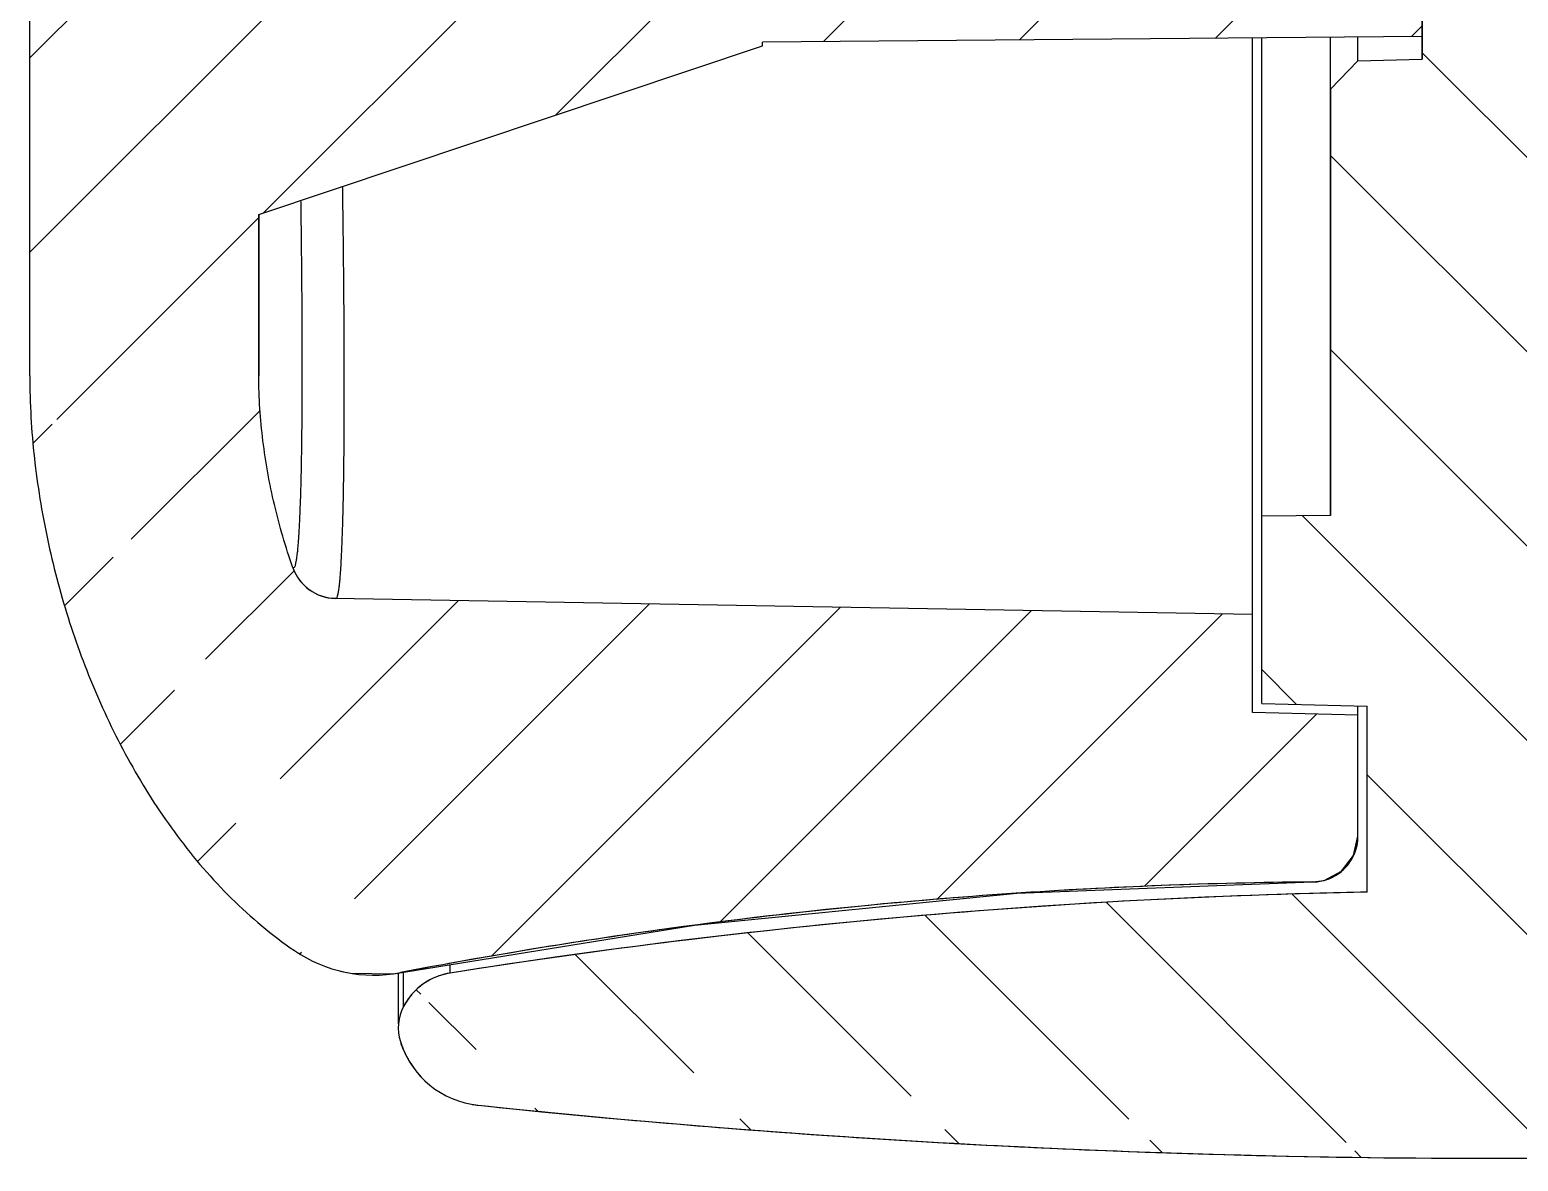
# Model space of a CAD drawing. Header units: millimetres. Extents: x 2741 to 3169, y 1046 to 1343.
# Drawn here: x 2886.44 to 2902.69, y 1160.16 to 1172.52 of the extents above; entities that cross this region are included whole.
import ezdxf

# ---------------------------------------------------------------- set-up
doc = ezdxf.new("R2010")
doc.units = ezdxf.units.MM

msp = doc.modelspace()

# ---------------------------------------------------------------- hatches: boundary and pattern name
at = {"linetype": 'Continuous'}
h = msp.add_hatch(dxfattribs=at)
h.set_pattern_fill('A', color=2, scale=1.5, angle=-45, style=0, pattern_type=0)
h.set_pattern_definition([(315, (2424.193408006936, 996.3432169363153), (1.0606601718, 1.0606601718), [])])
edge = h.paths.add_edge_path()
edge.add_arc((2902.437962071936, 1090.103004821915), 73.010627407, 91.0987279519, 98.990471674)
edge.add_line((2901.037965399536, 1163.100208355215), (2901.037965399536, 1165.130992855915))
edge.add_line((2899.887965399537, 1165.161107228015), (2901.037965399537, 1165.130992855915))
edge.add_line((2899.887965399537, 1165.161107228015), (2899.887965399537, 1167.206233679615))
edge.add_line((2900.637965399537, 1167.212778830215), (2899.887965399537, 1167.206233679615))
edge.add_line((2900.637965399537, 1171.869238992815), (2900.637965399537, 1167.212778830215))
edge.add_line((2900.637965399537, 1171.869238992815), (2900.937862597037, 1172.177092077315))
edge.add_line((2900.937862597037, 1172.177092077315), (2901.637965399537, 1172.195424914416))
edge.add_line((2901.637965399537, 1173.157023771515), (2901.637965399537, 1172.195424914416))
edge.add_line((2901.637965399537, 1173.157023771515), (2903.837965399537, 1173.195424914416))
edge.add_line((2903.837965399537, 1166.211905090215), (2903.837965399537, 1173.195424914416))
edge.add_line((2902.837965399537, 1166.194450008015), (2903.837965399537, 1166.211905090215))
edge.add_line((2902.837965399537, 1165.042404435915), (2902.837965399537, 1166.194450008015))
edge.add_line((2903.837965399537, 1165.016218488215), (2902.837965399537, 1165.042404435915))
edge.add_line((2903.837965399537, 1163.100208225715), (2903.837965399537, 1165.016218488215))
edge.add_arc((2902.437961944237, 1090.103003959315), 73.01062827, 81.009523217, 88.90126673719999)
edge.add_arc((2913.737965332037, 1161.525247634115), 0.7000000373, 27.6804318122, 81.0095208338)
edge.add_arc((2913.915078294437, 1161.618156884115), 0.4999993675, 342.5977328361, 387.68043035)
edge.add_arc((2913.437965270236, 1161.767695535715), 1.0000000743, 275.9748459524001, 342.5977459795)
edge.add_arc((2902.437965419836, 1266.869634729315), 106.6760031575, 269.9999999891, 275.9748408434)
edge.add_arc((2902.437968871737, 1266.869635037215), 106.6760034403, 264.0251572717, 270.0000003237)
edge.add_arc((2891.437965530037, 1161.767695876115), 1.0000000753, 197.3846588673, 264.0251521201)
edge.add_arc((2890.960839743736, 1161.618315436315), 0.4999823211, 152.2812083308, 197.3848154401)
edge.add_arc((2891.137965491237, 1161.525246853615), 0.7000000653, 98.9904755996, 152.2811092378)
edge = h.paths.add_edge_path()
edge.add_line((2903.837965399537, 1176.195424914415), (2903.837965399537, 1178.389568706615))
edge.add_line((2901.637965399537, 1176.233826057215), (2903.837965399537, 1176.195424914415))
edge.add_line((2901.637965399537, 1177.195424914415), (2901.637965399537, 1176.233826057215))
edge.add_line((2900.937862597037, 1177.213757751515), (2901.637965399537, 1177.195424914416))
edge.add_line((2900.637965399537, 1177.521610836015), (2900.937862597037, 1177.213757751515))
edge.add_line((2900.637965399537, 1178.445424914415), (2900.637965399537, 1177.521610836015))
edge.add_line((2900.637965399537, 1178.445424914415), (2903.837965399537, 1178.389568706615))
edge = h.paths.add_edge_path()
edge.add_line((2903.837965399537, 1316.288849585815), (2903.837965399537, 1314.372841334015))
edge.add_line((2902.837965399537, 1314.346655412415), (2903.837965399537, 1314.372841334015))
edge.add_line((2902.837965399537, 1314.346655412415), (2902.837965399537, 1313.194610985515))
edge.add_line((2903.837965399537, 1313.177155920615), (2902.837965399537, 1313.194610985515))
edge.add_line((2903.837965399537, 1313.177155920615), (2903.837965399537, 1312.204209144315))
edge.add_line((2901.037965399536, 1312.179773914415), (2903.837965399537, 1312.204209144315))
edge.add_line((2901.037965399536, 1313.435266712615), (2901.037965399536, 1312.179773914415))
edge.add_line((2901.037965399536, 1313.435266712615), (2899.887965399536, 1313.475425597615))
edge.add_line((2899.887965399537, 1314.228009959815), (2899.887965399537, 1313.475425597615))
edge.add_line((2901.037965399536, 1314.258123769615), (2899.887965399536, 1314.228009959815))
edge.add_line((2901.037965399536, 1316.288849585815), (2901.037965399536, 1314.258123769615))
edge.add_spline(control_points=[(2891.028576185637, 1317.172409835615), (2894.342099532137, 1316.648163938315), (2897.683843662837, 1316.353177679315), (2901.037965399536, 1316.288849585815)], knot_values=[0, 0, 0, 0, 1, 1, 1, 1], weights=[1, 0.9984196697, 0.9984196697, 1], degree=3, periodic=0)
edge.add_spline(control_points=[(2890.518071643637, 1317.538645703515), (2890.622779733036, 1317.339029944316), (2890.805934264236, 1317.207634917615), (2891.028576193937, 1317.172409834115)], knot_values=[0, 0, 0, 0, 1, 1, 1, 1], weights=[1, 0.9290962243, 0.9290962243, 1], degree=3, periodic=0)
edge.add_spline(control_points=[(2890.483740396337, 1317.920450663315), (2890.443471274536, 1317.791974811215), (2890.455529134136, 1317.657876881415), (2890.518071656337, 1317.538645678915)], knot_values=[0, 0, 0, 0, 1, 1, 1, 1], weights=[1, 0.9490700442, 0.9490700442, 1], degree=3, periodic=0)
edge.add_spline(control_points=[(2891.333873649236, 1318.615928671915), (2890.924948578936, 1318.573130452815), (2890.606713679837, 1318.312788466915), (2890.483740388836, 1317.920450640115)], knot_values=[0, 0, 0, 0, 1, 1, 1, 1], weights=[1, 0.8904672437000001, 0.8904672437000001, 1], degree=3, periodic=0)
edge.add_spline(control_points=[(2902.437965399537, 1319.195424914415), (2898.728203441136, 1319.195424914414), (2895.023483045635, 1319.002084333315), (2891.333873636437, 1318.615928670615)], knot_values=[0, 0, 0, 0, 1, 1, 1, 1], weights=[1, 0.9990940006, 0.9990940006, 1], degree=3, periodic=0)
edge.add_spline(control_points=[(2913.542057162636, 1318.615928670615), (2909.852447753436, 1319.002084333315), (2906.147727357936, 1319.195424914414), (2902.437965399537, 1319.195424914415)], knot_values=[0, 0, 0, 0, 1, 1, 1, 1], weights=[1, 0.9990940006, 0.9990940006, 1], degree=3, periodic=0)
edge.add_spline(control_points=[(2914.392190408337, 1317.920450646215), (2914.269217116536, 1318.312788466615), (2913.950982222235, 1318.573130449115), (2913.542057158137, 1318.615928671115)], knot_values=[0, 0, 0, 0, 1, 1, 1, 1], weights=[1, 0.8904672464, 0.8904672464, 1], degree=3, periodic=0)
edge.add_spline(control_points=[(2914.357859142737, 1317.538645679115), (2914.420401665036, 1317.657876881615), (2914.432459524736, 1317.791974811315), (2914.392190403037, 1317.920450663415)], knot_values=[0, 0, 0, 0, 1, 1, 1, 1], weights=[1, 0.9490700442, 0.9490700442, 1], degree=3, periodic=0)
edge.add_spline(control_points=[(2913.847354588137, 1317.172409831415), (2914.069996520736, 1317.207634909815), (2914.253151056337, 1317.339029933915), (2914.357859150037, 1317.538645693315)], knot_values=[0, 0, 0, 0, 1, 1, 1, 1], weights=[1, 0.9290962231000001, 0.9290962231000001, 1], degree=3, periodic=0)
edge.add_spline(control_points=[(2903.837965399537, 1316.288849585815), (2907.192087136837, 1316.353177679315), (2910.533831268036, 1316.648163938415), (2913.847354615037, 1317.172409835815)], knot_values=[0, 0, 0, 0, 1, 1, 1, 1], weights=[1, 0.9984196697, 0.9984196697, 1], degree=3, periodic=0)
h = msp.add_hatch(dxfattribs=at)
h.set_pattern_fill('DEFAULT__4', color=2, scale=1.5, angle=45, style=0, pattern_type=0)
h.set_pattern_definition([(45, (2422.072087663337, 996.3432169363153), (-1.0606601718, 1.0606601718), [])])
edge = h.paths.add_edge_path()
edge.add_line((2900.937965399537, 1163.711411197515), (2900.937965399537, 1165.033575306215))
edge.add_arc((2900.437965914236, 1163.711411692515), 0.4999994853, 270.5125514008, 359.9999432674001)
edge.add_arc((2900.943359383737, 1107.613083427215), 55.60059446819999, 90.5161999461, 100.842686784)
edge.add_arc((2890.195258453236, 1163.728938192615), 1.5353050246, 235.6138612951, 280.8461168296)
edge.add_spline(control_points=[(2886.437965399537, 1168.736681877015), (2886.437965399537, 1168.434730315715), (2886.473437721537, 1167.836677841115), (2886.616909978137, 1166.954837014215), (2886.843040093636, 1166.095031662815), (2887.150818234837, 1165.260474274115), (2887.546571997237, 1164.455073783715), (2888.032720263036, 1163.701007330115), (2888.624497826636, 1163.013190652115), (2889.080561887937, 1162.631379139115), (2889.328168263937, 1162.461927474915)], knot_values=[0, 0, 0, 0, 0.125, 0.25, 0.375, 0.5, 0.625, 0.75, 0.875, 1, 1, 1, 1], degree=3, periodic=0)
edge.add_line((2886.437965399537, 1168.736681877015), (2886.437965399537, 1179.248855273015))
edge.add_spline(control_points=[(2886.503976200637, 1182.715424181915), (2886.503976200637, 1182.501706115615), (2886.499084417937, 1182.097161915615), (2886.484898322837, 1181.569207876415), (2886.469829578637, 1181.089500357215), (2886.456482156736, 1180.634977829515), (2886.445940324937, 1180.177268546815), (2886.439373840336, 1179.713474369215), (2886.437965399537, 1179.403986129615), (2886.437965399537, 1179.248855273015)], knot_values=[0, 0, 0, 0, 0.1428571429, 0.2857142857, 0.4285714286, 0.5714285714, 0.7142857143000001, 0.8571428570999999, 1, 1, 1, 1], degree=3, periodic=0)
edge.add_line((2886.503976200637, 1186.225424914415), (2886.503976200637, 1182.715424181915))
edge.add_line((2889.976177941136, 1186.225424914415), (2886.503976200636, 1186.225424914415))
edge.add_line((2889.976177941136, 1182.715424181915), (2889.976177941136, 1186.225424914415))
edge.add_spline(control_points=[(2889.187875223937, 1179.665396958715), (2889.316766548036, 1179.836585572315), (2889.532654385237, 1180.204070382115), (2889.759248799136, 1180.829721176615), (2889.893432891136, 1181.465625937915), (2889.963049295337, 1182.104748154315), (2889.976177941136, 1182.513649760715), (2889.976177941136, 1182.715424181915)], knot_values=[0, 0, 0, 0, 0.2, 0.4, 0.6, 0.8, 1, 1, 1, 1], degree=3, periodic=0)
edge.add_spline(control_points=[(2888.952342512836, 1178.884355496415), (2888.959064505436, 1178.963285294415), (2888.977574586437, 1179.114709720615), (2889.024002032237, 1179.325260986315), (2889.090334875837, 1179.510099556115), (2889.151564729736, 1179.617236207315), (2889.187843758336, 1179.665420649915)], knot_values=[0, 0, 0, 0, 0.25, 0.5, 0.75, 1, 1, 1, 1], degree=3, periodic=0)
edge.add_line((2888.952342512836, 1178.884355496415), (2894.437965399537, 1177.048891754015))
edge.add_line((2894.437965399537, 1177.008258362515), (2894.437965399537, 1177.048891754015))
edge.add_line((2901.637965399537, 1176.945424914415), (2894.437965399537, 1177.008258362515))
edge.add_line((2901.637965399537, 1175.695424914415), (2901.637965399537, 1176.945424914415))
edge.add_line((2888.437965399537, 1175.580230259515), (2901.637965399536, 1175.695424914415))
edge.add_line((2888.437965399537, 1173.810619569215), (2888.437965399537, 1175.580230259515))
edge.add_line((2888.437965399537, 1173.810619569215), (2901.637965399536, 1173.695424914415))
edge.add_line((2901.637965399537, 1172.445424914415), (2901.637965399537, 1173.695424914415))
edge.add_line((2901.637965399537, 1172.445424914415), (2894.437965399537, 1172.382591466315))
edge.add_line((2894.437965399537, 1172.341958074815), (2894.437965399537, 1172.382591466315))
edge.add_line((2888.937965399537, 1170.501683817515), (2894.437965399537, 1172.341958074815))
edge.add_line((2888.937965399537, 1168.736681877015), (2888.937965399537, 1170.501683817515))
edge.add_spline(control_points=[(2889.310715272136, 1166.642518500715), (2889.270234197037, 1166.757530829515), (2889.196375752736, 1166.987721192415), (2889.105764799936, 1167.331507141315), (2889.033978880536, 1167.678113110115), (2888.980570228737, 1168.028700665515), (2888.946453762836, 1168.382239172315), (2888.937965399537, 1168.618374859715), (2888.937965399537, 1168.736681877015)], knot_values=[0, 0, 0, 0, 0.1666666667, 0.3333333333, 0.5, 0.6666666667, 0.8333333333, 1, 1, 1, 1], degree=3, periodic=0)
edge.add_arc((2889.782387639837, 1166.808545916115), 0.500039914, 199.3919325354, 269.0009164795999)
edge.add_line((2899.787965399536, 1166.133779188115), (2889.773668737436, 1166.308582032315))
edge.add_line((2899.787965399536, 1165.063689688415), (2899.787965399536, 1166.133779188115))
edge.add_line((2900.937965399537, 1165.033575306215), (2899.787965399536, 1165.063689688415))
edge = h.paths.add_edge_path()
edge.add_line((2886.753627706137, 1186.225424914415), (2886.503976200637, 1186.225424914415))
edge.add_line((2887.096186670637, 1186.225424914415), (2886.753627706137, 1186.225424914415))
edge.add_line((2887.096186670637, 1186.225424914415), (2887.548432590836, 1186.225424914415))
edge.add_line((2887.737965399537, 1186.225424914415), (2887.548432590836, 1186.225424914415))
edge.add_line((2890.237965399537, 1186.225424914415), (2887.737965399537, 1186.225424914415))
edge.add_line((2890.237965399537, 1186.225424914415), (2889.976177941136, 1186.225424914415))
edge.add_line((2889.976177941136, 1186.225424914415), (2886.503976200636, 1186.225424914415))
edge = h.paths.add_edge_path()
edge.add_line((2900.937965399537, 1315.677662498915), (2900.937965399537, 1314.355539456715))
edge.add_line((2899.787965399536, 1314.325425646915), (2900.937965399537, 1314.355539456715))
edge.add_line((2899.787965399536, 1314.325425646915), (2899.787965399536, 1313.255352322215))
edge.add_line((2889.770049073236, 1313.080488942315), (2899.787965399536, 1313.255352322215))
edge.add_spline(control_points=[(2889.307097081336, 1312.746455661615), (2889.378785981032, 1312.950289378515), (2889.554009442435, 1313.076718097715), (2889.770049399837, 1313.080488948115)], knot_values=[0, 0, 0, 0, 1, 1, 1, 1], weights=[1, 0.8806893679000001, 0.8806893679000001, 1], degree=3, periodic=0)
edge.add_spline(control_points=[(2888.937965399537, 1310.675426078715), (2888.937965437236, 1311.089976692115), (2889.019191732237, 1311.804906376715), (2889.226376429036, 1312.516941778215), (2889.307097032537, 1312.746455523115)], knot_values=[0, 0, 0, 0, 0.6676691881, 1, 1, 1, 1], degree=3, periodic=0)
edge.add_line((2888.937965399537, 1310.675425646915), (2888.937965399537, 1302.675425646915))
edge.add_spline(control_points=[(2889.187966701137, 1301.922802755915), (2889.161810333536, 1301.942996591115), (2889.114763594737, 1301.988545698315), (2889.039736494837, 1302.096734941415), (2888.977958898837, 1302.257350696915), (2888.943059574537, 1302.469365169315), (2888.937965408937, 1302.609337291015), (2888.937965399537, 1302.675425283115)], knot_values=[0, 0, 0, 0, 0.1250018717, 0.2500016698, 0.5000012661, 0.7500008624, 1, 1, 1, 1], degree=3, periodic=0)
edge.add_spline(control_points=[(2890.237965399537, 1299.785632733515), (2890.237965399539, 1300.637557377116), (2889.862301942438, 1301.402183145316), (2889.187965399537, 1301.922803760915)], knot_values=[0, 0, 0, 0, 1, 1, 1, 1], weights=[1, 0.9316849786, 0.9316849786, 1], degree=3, periodic=0)
edge.add_line((2890.237965399537, 1299.785632733515), (2890.237965399537, 1186.225424914415))
edge.add_line((2890.237965399537, 1186.225424914415), (2887.737965399537, 1186.225424914415))
edge.add_line((2887.737965399537, 1299.785632733515), (2887.737965399537, 1186.225424914415))
edge.add_spline(control_points=[(2887.737965399537, 1299.785632733515), (2887.737965399536, 1299.897982818916), (2887.660628704234, 1299.979478691315), (2887.548432590836, 1299.985358640515)], knot_values=[0, 0, 0, 0, 1, 1, 1, 1], weights=[1, 0.8169162473, 0.8169162473, 1], degree=3, periodic=0)
edge.add_line((2887.096186670637, 1300.009059844915), (2887.548432590836, 1299.985358640515))
edge.add_spline(control_points=[(2886.753627176637, 1300.196788832615), (2886.834693525835, 1300.083359565716), (2886.956957752435, 1300.016356502515), (2887.096186737537, 1300.009059841315)], knot_values=[0, 0, 0, 0, 1, 1, 1, 1], weights=[1, 0.9339323818, 0.9339323818, 1], degree=3, periodic=0)
edge.add_spline(control_points=[(2886.437965399537, 1302.175425647015), (2886.437965399537, 1301.183891883015), (2886.510093973537, 1300.537558183715), (2886.753617356937, 1300.196802572915)], knot_values=[0, 0, 0, 0, 1, 1, 1, 1], degree=3, periodic=0)
edge.add_line((2886.437965399537, 1310.675425646915), (2886.437965399537, 1302.175425646915))
edge.add_spline(control_points=[(2889.331324318136, 1316.929499995915), (2887.459349979636, 1315.655898148115), (2886.437964814736, 1312.932648859215), (2886.437965399537, 1310.675423708215)], knot_values=[0, 0, 0, 0, 1, 1, 1, 1], degree=3, periodic=0)
edge.add_spline(control_points=[(2890.483830900037, 1317.168000391415), (2890.077857946037, 1317.245779804415), (2889.673077915037, 1317.162013445015), (2889.331318666237, 1316.929496150415)], knot_values=[0, 0, 0, 0, 1, 1, 1, 1], weights=[1, 0.9490852195999999, 0.9490852195999999, 1], degree=3, periodic=0)
edge.add_arc((2900.943353630937, 1371.779515483315), 55.6041293103, 259.1576722178, 269.4838383883)
edge.add_spline(control_points=[(2900.937965399537, 1315.677661563915), (2900.937965943337, 1315.968482391515), (2900.733246413336, 1316.175041506015), (2900.442437217137, 1316.177642501415)], knot_values=[0, 0, 0, 0, 1, 1, 1, 1], weights=[1, 0.806840758, 0.806840758, 1], degree=3, periodic=0)

# ---------------------------------------------------------------- linework, layer by layer
at = {"color": 7, "linetype": 'Continuous'}
for p, q in [((2886.437965399537, 1168.736681877015), (2886.437965399537, 1182.715424181915)), ((2886.437965399537, 1168.736681877015), (2886.437965399537, 1179.248855273015)), ((2901.637965399537, 1172.195424914415), (2901.637965399537, 1173.695424914415)), ((2901.637965399537, 1172.445424914415), (2901.637965399537, 1173.695424914415)), ((2901.637965399537, 1173.157023771515), (2901.637965399537, 1172.195424914415)), ((2901.637965399537, 1172.445424914415), (2894.437965399537, 1172.382591466315)), ((2901.637965399537, 1172.445424914415), (2894.437965399537, 1172.382591466315)), ((2900.937862597037, 1172.177092077315), (2900.937862597037, 1172.439315209815)), ((2888.937965399537, 1170.501683817515), (2894.437965399537, 1172.341958074815)), ((2888.937965399537, 1170.501683817515), (2894.437965399537, 1172.341958074815)), ((2894.437965399537, 1172.341958074815), (2894.437965399537, 1172.382591466315)), ((2894.437965399537, 1172.341958074815), (2894.437965399537, 1172.382591466315)), ((2899.787965399536, 1165.062211604915), (2899.787965399536, 1172.429280209015)), ((2899.887965399537, 1165.159670648915), (2899.887965399537, 1172.430152895715)), ((2900.637965399537, 1167.212778830215), (2900.637965399537, 1172.436698046615)), ((2900.637965399537, 1171.869238992815), (2900.937862597037, 1172.177092077315)), ((2900.637965399537, 1171.869238992815), (2900.937862597037, 1172.177092077315)), ((2900.937862597037, 1172.177092077315), (2901.637965399537, 1172.195424914415)), ((2900.937862597037, 1172.177092077315), (2901.637965399537, 1172.195424914415)), ((2900.637965399537, 1171.869238992815), (2900.637965399537, 1167.212778830215)), ((2888.937965399537, 1170.501683817515), (2888.937965399537, 1168.736681877015)), ((2888.937965399537, 1168.736681877015), (2888.937965399537, 1170.501683817515)), ((2900.637965399537, 1167.212778830215), (2899.887965399537, 1167.206233679615)), ((2900.637965399537, 1167.212778830215), (2899.887965399537, 1167.206233679615)), ((2899.887965399537, 1165.161107228015), (2899.887965399537, 1167.206233679615)), ((2889.774499739737, 1166.308534742015), (2889.732246841237, 1166.311067278215)), ((2899.787965399536, 1166.133779188115), (2889.773668737437, 1166.308582032315)), ((2899.787965399536, 1166.133779188115), (2889.773668737437, 1166.308582032315)), ((2899.787965399536, 1165.063689688415), (2899.787965399536, 1166.133779188115)), ((2899.887965399537, 1165.161107228015), (2901.037965399536, 1165.130992855915)), ((2899.887965399537, 1165.161107228015), (2901.037965399536, 1165.130992855915)), ((2900.937965399537, 1163.711341976415), (2900.937965399537, 1165.133581981615)), ((2901.037965399536, 1163.099269407815), (2901.037965399536, 1165.130992855915)), ((2901.037965399536, 1163.100208355215), (2901.037965399536, 1165.130992855915)), ((2900.937965399537, 1165.033575306215), (2899.787965399536, 1165.063689688415)), ((2900.937965399537, 1165.033575306215), (2899.787965399536, 1165.063689688415)), ((2900.937965399537, 1163.711411197515), (2900.937965399537, 1165.033575306215)), ((2900.891307249637, 1163.500487315515), (2900.937965399537, 1163.711392235715)), ((2900.760040453137, 1163.328943893615), (2900.891307249637, 1163.500487315515)), ((2897.215864759336, 1163.088585587615), (2900.442438834937, 1163.211398062515)), ((2900.418362284537, 1163.211200730315), (2900.442438801536, 1163.211421386115)), ((2900.442438694737, 1163.211413827915), (2900.568663659637, 1163.228778009515)), ((2900.568663659637, 1163.228778009515), (2900.760040453137, 1163.328943893615)), ((2893.696553988837, 1162.739384856715), (2897.215864759336, 1163.088585587615)), ((2890.408623444137, 1162.208516019615), (2893.696553988837, 1162.739384856715)), ((2890.460852374436, 1162.218165629615), (2890.460853000237, 1162.013798027215)), ((2890.484159696837, 1162.221059690315), (2890.484265566937, 1162.221059417715)), ((2891.028576017236, 1162.216624580915), (2891.028576260237, 1162.308473691315)), ((2890.460853000237, 1162.013798027215), (2890.460844832637, 1161.663530431615)), ((2890.518297211936, 1161.850840642015), (2890.518192897637, 1161.850618325615)), ((2890.483645094636, 1161.468910573015), (2890.483691278137, 1161.468739644915))]:
    msp.add_line(p, q, dxfattribs=at)
msp.add_lwpolyline([(2889.827976432737, 1162.238211713715), (2889.940374674037, 1162.214937743315), (2890.408623444137, 1162.208516019615)], dxfattribs=at)
for centre, radius, start, end in [((2889.782373943337, 1166.808533745515), 0.5000229535, 199.3911381657011, 251.6713209114883), ((2889.782387639837, 1166.808545916115), 0.500039914, 199.3919325353953, 269.0009164796128), ((2889.782832751237, 1166.810926573215), 0.5024387689, 251.7074627196065, 264.2213237245987), ((2889.775041449237, 1166.322835961415), 0.01432093, 267.8816339674032, 271.0378342111921), ((2900.437965914236, 1163.711411692515), 0.4999994853, 270.5125514008025, 359.9999432674001), ((2900.434611055637, 1163.712071988615), 0.5033547777, 337.7990667508022, 359.9247835538011), ((2900.439839054737, 1163.710545150315), 0.4979377513, 328.2379124173034, 337.7344243221016), ((2900.436998981736, 1163.712762116715), 0.501644796, 303.1501586028981, 312.4629712771945), ((2900.438691588136, 1163.710767230215), 0.4990304488, 312.4742363821028, 328.2855829666027), ((2900.943359383737, 1107.613083427215), 55.60059446819999, 90.51619994609696, 100.8426867839943), ((2900.941563902837, 1107.691402725115), 55.5222631966, 90.53992194318974, 93.90268551499075), ((2900.437298662137, 1163.714776032815), 0.5033700632, 270.5850722668093, 288.5810284111021), ((2900.439508162136, 1163.708529474815), 0.4967450772, 288.569045469111, 292.7206531098015), ((2900.438663766937, 1163.709932113115), 0.4983650636, 292.7479137695881, 303.1678314174935), ((2902.437962071936, 1090.103004821915), 73.010627407, 91.09872795189305, 98.99047167399594), ((2902.437928214737, 1090.103279948915), 73.0103503692, 91.56055292948984, 98.99047917080324), ((2900.951070781337, 1107.525429375015), 55.6884987565, 93.90082157310742, 97.44257189839998), ((2902.437425310637, 1090.131959311115), 72.9816679489, 91.09874251239059, 91.5607714300883), ((2900.926269337637, 1107.717814515315), 55.4945218349, 97.44291014320608, 100.2915482673916), ((2890.195258453236, 1163.728938192615), 1.5353050246, 235.6138612951027, 280.8461168295954), ((2890.195234423837, 1163.728889492115), 1.5352510472, 235.6135748917913, 280.8462442766036), ((2900.925293017737, 1107.725028295615), 55.4872496887, 100.291887144606, 100.8461095878104), ((2891.137965491237, 1161.525246853615), 0.7000000653, 98.99047559958885, 152.2811092377963), ((2891.138253782737, 1161.524117149115), 0.7011609504, 98.99931807670018, 109.6351418475102), ((2891.137977826237, 1161.525238809015), 0.7000147266, 109.6457147176054, 152.2809959533989), ((2890.960839743736, 1161.618315436315), 0.4999823211, 152.2812083308025, 197.3848154401028), ((2890.960709410137, 1161.618299284815), 0.499851072, 152.2801084398952, 197.3814755176013), ((2891.439651839737, 1161.768403397315), 1.0018207666, 197.3944590776012, 207.4591982443027), ((2891.437965530037, 1161.767695876115), 1.0000000753, 197.3846588672997, 264.025152120106), ((2891.437965399537, 1161.767672603315), 1, 197.3878163032011, 264.0251602726111), ((2891.437544460437, 1161.767408015215), 0.9994922195, 207.464271858002, 223.5166001901935), ((2891.439209209337, 1161.768934324915), 1.001750436, 223.5143440613089, 226.8743909091974), ((2891.437882785837, 1161.766410223615), 0.9987127952, 260.1556573190876, 264.0221957917983), ((2902.438578116436, 1266.876622259415), 106.6830161233, 264.0252224593004, 265.9935335394911), ((2902.437968871737, 1266.869635037215), 106.6760034403, 264.0251572716971, 270.0000003237086), ((2902.437965399537, 1266.869620532015), 106.6760115574, 264.0251596233081, 275.9748403403036), ((2902.437965419836, 1266.869634729315), 106.6760031575, 269.999999989109, 275.9748408433988), ((2902.437740484736, 1266.865258854315), 106.6716219638, 265.9935559022872, 268.0386372923944), ((2902.437844017637, 1266.876648321515), 106.6830167497, 268.0386590514875, 271.9683794937122)]:
    msp.add_arc(centre, radius, start, end, dxfattribs=at)
for points, start_tangent, end_tangent in [([(2889.310715272136, 1166.642518500715), (2889.321986776937, 1166.644816522615), (2889.331321597936, 1166.653712596715), (2889.337291852436, 1166.668918211415), (2889.340119643737, 1166.679344712815), (2889.342930412337, 1166.691437578715), (2889.345847001337, 1166.705634469015), (2889.349038001536, 1166.722996094215), (2889.352616018436, 1166.744767413815), (2889.356528010037, 1166.771677206115), (2889.360659524536, 1166.804518206415), (2889.364966667637, 1166.844976342015), (2889.369458898537, 1166.895302660615), (2889.374113732336, 1166.957457724715), (2889.378916628837, 1167.032654055215), (2889.383877463236, 1167.123005948215), (2889.388966564837, 1167.232469677515), (2889.394078756737, 1167.366217067415), (2889.399094512037, 1167.530447253315), (2889.403835173237, 1167.732425716815), (2889.408025109737, 1167.980239749215), (2889.411285811037, 1168.283174456715), (2889.413130347737, 1168.641951227215), (2889.413216073837, 1169.024522646115), (2889.411781751537, 1169.401698162715), (2889.409208391637, 1169.764817584815), (2889.405805042237, 1170.111231767515), (2889.401823486537, 1170.439026513315), (2889.398816172236, 1170.655863307515)], (0.9918083938912954, -0.1277345286395548), (-0.01452163778362504, 0.999894555458765)), ([(2889.821752948137, 1166.481922980115), (2889.825877758037, 1166.524904154715), (2889.830182760436, 1166.578261668315), (2889.834645773336, 1166.643929850415), (2889.839252784637, 1166.723150682715), (2889.844007133437, 1166.818285151515), (2889.848878534237, 1166.933612859315), (2889.853765812637, 1167.074522506115), (2889.858554232137, 1167.247445948015), (2889.863070813537, 1167.459961040415), (2889.867052192937, 1167.720542957215), (2889.870137772037, 1168.038770871015), (2889.871859211737, 1168.414664686915), (2889.871900413937, 1168.814497435215), (2889.870495862036, 1169.208093516915), (2889.868014061036, 1169.586788563315), (2889.864748165537, 1169.948019194515), (2889.860936366536, 1170.289841519915), (2889.856763115937, 1170.611457970815), (2889.853949238036, 1170.808151367215)], (0.1041375914220256, 0.9945628999981948), (-0.01479396831472554, 0.9998905632625518)), ([(2886.437965399537, 1168.736681877015), (2886.488481683737, 1167.839217488615), (2886.630686287936, 1166.958509593515), (2886.856648097937, 1166.099239656615), (2887.165480838336, 1165.265333757215), (2887.561637747737, 1164.463629456515), (2888.050325146036, 1163.712048959415), (2888.639884248037, 1163.032373886815), (2889.328168263937, 1162.461927474915)], (0, -1), (0.8252501352678269, -0.5647673983512446)), ([(2886.437965399537, 1168.736681877015), (2886.488481683737, 1167.839217488615), (2886.630686287936, 1166.958509593515), (2886.856648097937, 1166.099239656615), (2887.165480838336, 1165.265333757215), (2887.561637747737, 1164.463629456515), (2888.050325146036, 1163.712048959415), (2888.639884248037, 1163.032373886815), (2889.328168263937, 1162.461927474915)], (0, -1), (0.8252501352648397, -0.5647673983556097)), ([(2889.310715272136, 1166.642518500715), (2889.199738538337, 1166.987471259815), (2889.108902305436, 1167.331977144615), (2889.037041758437, 1167.678776707915), (2888.983785593037, 1168.029192490715), (2888.950017749637, 1168.382350009715), (2888.937965399537, 1168.736681877015)], (-0.3320067339904686, 0.9432770158256706), (0, 1)), ([(2889.310715272136, 1166.642518500715), (2889.199738538337, 1166.987471259815), (2889.108902305436, 1167.331977144615), (2889.037041758437, 1167.678776707915), (2888.983785593037, 1168.029192490715), (2888.950017749637, 1168.382350009715), (2888.937965399537, 1168.736681877015)], (-0.3320067339767667, 0.9432770158304933), (0, 1)), ([(2889.775300839036, 1166.308517380815), (2889.784628867037, 1166.311482171315), (2889.793573271736, 1166.321557121915), (2889.799310125336, 1166.338071189715), (2889.802031622537, 1166.349171948315), (2889.804736338636, 1166.361979496015), (2889.807543471637, 1166.377010591215), (2889.810614129837, 1166.395409644215), (2889.814050501337, 1166.418486684415), (2889.817799034437, 1166.447029632015), (2889.821752948137, 1166.481922980115)], (0.999839414517665, 0.01792052390341931), (0.1041375915334581, 0.994562899986527)), ([(2890.518200089137, 1161.850459233815), (2890.518411325337, 1161.872248950315), (2890.517947713537, 1161.909425242815), (2890.518114751337, 1161.964081264115), (2890.518060188736, 1162.036476798015), (2890.518081669937, 1162.132496412815), (2890.518086569436, 1162.226504260515)], (-0.2555257302410005, -0.9668022554715123), (-0.0007451945739633392, 0.999999722342485))]:
    msp.add_spline(points, degree=3, dxfattribs=dict(at, start_tangent=start_tangent, end_tangent=end_tangent))

doc.saveas('drawing.dxf')
